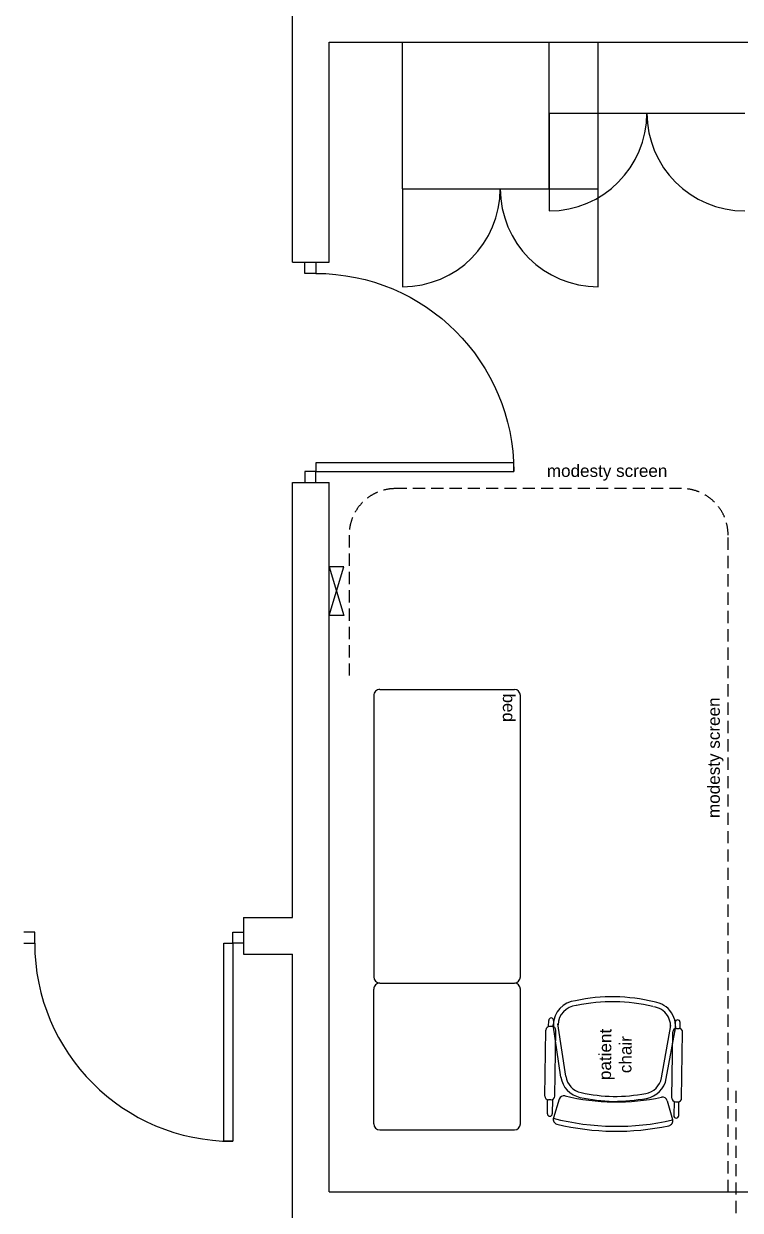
# Model space of a CAD drawing. Extents: x -211487 to 129179, y -113885 to 115281.
# Drawn here: x -6974 to -4043, y -100940 to -96090 of the extents above; entities that cross this region are included whole.
import ezdxf

# ---------------------------------------------------------------- set-up
doc = ezdxf.new("R2010")
doc.units = 0
doc.linetypes.add('HIDDEN', pattern=[0.375, 0.25, -0.125])
doc.layers.get('0').update_dxf_attribs({"linetype": 'CONTINUOUS'})
for name, color, linetype in [('00 Furniture and Equp', 7, 'CONTINUOUS'), ('00 Furniture Txt', 7, 'CONTINUOUS'), ('02 BedScreensOFF', 7, 'CONTINUOUS'), ('BLD-PART', 7, 'CONTINUOUS'), ('DOOR', 7, 'CONTINUOUS')]:
    doc.layers.add(name, color=color, linetype=linetype)
doc.styles.add('Notes_1-50', font='stylu.ttf', dxfattribs={"height": 90})

# ---------------------------------------------------------------- blocks, each defined once
blk = doc.blocks.new('DOORX')
for p, q in [((0.05, 0), (0.05, 0.9)), ((0.05, 0.9), (0.09, 0.9)), ((0.09, 0.9), (0.09, 0)), ((0, 0), (0.05, 0)), ((0.09, 0), (0.05, 0)), ((0.05, 0), (0.05, -0.05)), ((0.05, -0.05), (0, -0.05)), ((0.95, 0), (0.95, -0.05)), ((1, 0), (0.95, 0)), ((0.95, -0.05), (1, -0.05))]:
    blk.add_line(p, q)
blk.add_arc((0.05, 0), 0.9, 0, 90)
blk = doc.blocks.new('STANDARD')
blk.add_blockref('DOORX', (0.5366, 0.2561))
blk = doc.blocks.new('A$C0AF847DA')
at = {"linetype": 'Continuous'}
for p, q in [((575, 1800), (25, 1800)), ((0, 1775), (0, 1225)), ((600, 1775), (600, 1225)), ((0, 1175), (0, 25)), ((575, 1200), (25, 1200)), ((600, 25), (600, 1175)), ((575, 0), (25, 0))]:
    blk.add_line(p, q, dxfattribs=at)
for centre, start, end in [((25, 1775), 90, 180), ((575, 1775), 0, 90), ((25, 1225), 180, 270), ((575, 1225), 270, 0), ((25, 1175), 90, 180), ((575, 1175), 0, 90), ((25, 25), 180, 270), ((575, 25), 270, 0)]:
    blk.add_arc(centre, 25, start, end, dxfattribs=at)

msp = doc.modelspace()

# ---------------------------------------------------------------- linework, layer by layer
at = {"layer": '00 Furniture and Equp'}
for p, q in [((-5424.8, -96764.7), (-5424.8, -96164.7)), ((-4824.8, -96764.7), (-4824.8, -96164.7)), ((-4624.8, -97164.7), (-4624.8, -96164.7)), ((-5424.8, -96764.7), (-4624.8, -96764.7)), ((-5424.8, -96764.7), (-5424.8, -97164.7)), ((-4826.9, -100188.8), (-4826.5, -100163.6)), ((-4812.8, -100188.4), (-4822.8, -100188.3)), ((-4816.3, -100153.8), (-4816.3, -100153.8)), ((-4776.8, -100395.2), (-4808.9, -100181.1)), ((-4806.5, -100163.9), (-4806.9, -100189.8)), ((-4757.1, -100392.2), (-4789.1, -100178.1)), ((-4365.4, -100398.1), (-4326.9, -100185.1)), ((-4345.7, -100401.7), (-4307.3, -100188.6)), ((-4309.1, -100171.4), (-4309.5, -100197.3)), ((-4303.5, -100196.1), (-4293.5, -100196.3)), ((-4299, -100161.6), (-4299, -100161.6)), ((-4289.5, -100196.9), (-4289.1, -100171.7)), ((-4842.1, -100473), (-4838.1, -100203.1)), ((-4802.1, -100473.6), (-4798.1, -100203.7)), ((-4322.8, -100480.9), (-4318.7, -100210.9)), ((-4282.8, -100481.5), (-4278.7, -100211.5)), ((-4832.2, -100545.2), (-4831.4, -100487.7)), ((-4817.4, -100488.4), (-4827.4, -100488.3)), ((-4811.4, -100487.3), (-4812.2, -100545.5)), ((-4783.6, -100485.8), (-4807.5, -100562.3)), ((-4341.8, -100492.1), (-4320.2, -100569.3)), ((-4314, -100494.8), (-4314.9, -100553)), ((-4308, -100496.1), (-4298, -100496.2)), ((-4294.9, -100553.3), (-4294, -100495.8)), ((-4822.4, -100555.3), (-4822.4, -100555.3)), ((-4305, -100563.1), (-4305, -100563.1))]:
    msp.add_line(p, q, dxfattribs=at)
at = {"layer": '00 Furniture and Equp', "color": 3}
for q in [(-4824.8, -96164.7), (-4024.8, -96454.7), (-4824.8, -96854.7)]:
    msp.add_line((-4824.8, -96454.7), q, dxfattribs=at)
for centre, start, end in [((-4824.8, -96454.7), 270, 0), ((-4024.8, -96454.7), 180, 270)]:
    msp.add_arc(centre, 400, start, end, dxfattribs=at)
at = {"layer": '00 Furniture and Equp'}
for centre, radius, start, end in [((-5424.8, -96764.7), 400, 270, 0), ((-4624.8, -96764.7), 400, 180, 270), ((-4708, -100182.7), 100, 94.9543, 179.1366), ((-4708, -100182.7), 80, 94.9543, 179.1366), ((-4566.8, -100785.5), 718.3, 76.1877, 102.0425), ((-4566.8, -100785.5), 698.3, 76.1877, 102.0425), ((-4408.1, -100187.2), 100, 343.8741, 82.674), ((-4408.1, -100187.2), 80, 343.8741, 82.674), ((-4823.1, -100203.3), 15, 89.1366, 179.1366), ((-4816.5, -100163.8), 10, 89.1366, 179.1366), ((-4816.5, -100163.8), 10, 359.1366, 89.1366), ((-4813.1, -100203.4), 15, 359.1366, 89.1366), ((-4303.7, -100211.1), 15, 89.1366, 179.1366), ((-4299.1, -100171.6), 10, 89.1366, 179.1366), ((-4299.1, -100171.6), 10, 359.1366, 89.1366), ((-4293.7, -100211.3), 15, 359.1366, 89.1366), ((-4677.9, -100380.4), 80, 188.5061, 257.9674), ((-4677.9, -100380.4), 100, 188.5061, 257.9674), ((-4444.1, -100383.9), 80, 280.3057, 349.7671), ((-4444.1, -100383.9), 100, 280.3057, 349.7671), ((-4827.1, -100473.3), 15, 179.1366, 269.1366), ((-4817.1, -100473.4), 15, 269.1366, 359.1366), ((-4764.5, -100491.7), 20, 76.7711, 162.6134), ((-4549.8, -99578.4), 918.3, 256.7711, 281.602), ((-4540, -99733.4), 761.5, 257.9674, 268.292), ((-4540, -99733.4), 741.5, 257.9674, 268.292), ((-4562.5, -99733), 741.5, 269.9812, 280.3057), ((-4562.5, -99733), 761.5, 269.9812, 280.3057), ((-4361.1, -100497.5), 20, 15.6598, 101.602), ((-4307.8, -100481.1), 15, 179.1366, 269.1366), ((-4297.8, -100481.2), 15, 269.1366, 359.1366), ((-4822.2, -100545.3), 10, 179.1366, 269.1366), ((-4822.2, -100545.3), 10, 269.1366, 359.1366), ((-4788.5, -100568.3), 20, 162.6134, 256.4439), ((-4549.8, -99578.4), 1018.3, 255.3186, 283.0466), ((-4549.8, -99578.4), 1038.3, 256.4439, 281.9213), ((-4339.4, -100574.7), 20, 281.9213, 15.6598), ((-4304.9, -100553.1), 10, 179.1366, 269.1366), ((-4304.9, -100553.1), 10, 269.1366, 359.1366)]:
    msp.add_arc(centre, radius, start, end, dxfattribs=at)
at = {"layer": '02 BedScreensOFF', "color": 157, "linetype": 'HIDDEN', "ltscale": 200}
for p, q in [((-4282.8, -97989.8), (-5453.4, -97990)), ((-5643.4, -98180), (-5643.4, -98754.2)), ((-4092.8, -100864.7), (-4092.8, -98179.8)), ((-4061.1, -100450.9), (-4065.7, -104433.6))]:
    msp.add_line(p, q, dxfattribs=at)
at = {"layer": '02 BedScreensOFF', "color": 157}
for p, q in [((-5664.4, -98309.2), (-5724.8, -98309.2)), ((-5724.8, -98508), (-5664.4, -98309.2)), ((-5724.8, -98309.2), (-5664.4, -98508)), ((-5664.4, -98508), (-5724.8, -98508))]:
    msp.add_line(p, q, dxfattribs=at)
at = {"layer": '02 BedScreensOFF', "color": 157, "linetype": 'HIDDEN', "ltscale": 200}
for centre, start, end in [((-5453.4, -98180), 90, 180), ((-4282.8, -98179.8), 0, 90)]:
    msp.add_arc(centre, 190, start, end, dxfattribs=at)
at = {"layer": 'BLD-PART'}
for p, q in [((-5874.8, -97064.7), (-5874.8, -95114.7)), ((-5724.8, -96164.7), (-124.8, -96164.7)), ((-5724.8, -97064.7), (-5724.8, -96164.7)), ((-5874.8, -97064.7), (-5724.8, -97064.7)), ((-5874.8, -97964.7), (-5724.8, -97964.7)), ((-5874.8, -99742.4), (-5874.8, -97964.7)), ((-5724.8, -100864.7), (-5724.8, -97964.7)), ((-6074.8, -99742.4), (-5874.8, -99742.4)), ((-6074.8, -99742.4), (-6074.8, -99892.4)), ((-6074.8, -99892.4), (-5874.8, -99892.4)), ((-5874.8, -104614.7), (-5874.8, -99892.4)), ((-5724.8, -100864.7), (-124.8, -100864.7))]:
    msp.add_line(p, q, dxfattribs=at)

# ---------------------------------------------------------------- block references
at = {"layer": '02 BedScreensOFF', "rotation": 180}
msp.add_blockref('A$C0AF847DA', (-4942.3, -98810.9), dxfattribs=at)
at = {"layer": 'DOOR', "yscale": 900, "zscale": 900}
for p, xscale, rotation in [((-6010.3, -98448.2), -900, 270), ((-5591.6, -99617.2), 900, 180)]:
    msp.add_blockref('Standard', p, dxfattribs=dict(at, xscale=xscale, rotation=rotation))

# ---------------------------------------------------------------- texts
at = {"layer": '00 Furniture Txt', "ltscale": 10, "insert": (-4623.9, -100602.6), "char_height": 50, "width": 600, "attachment_point": 1, "rotation": 89.4546, "style": 'Notes_1-50'}
msp.add_mtext('\\pxqc;{\\fArial|b0|i0|c0|p34;\\C157;patient \\Pchair}', dxfattribs=at)
at = {"layer": '02 BedScreensOFF', "ltscale": 10, "insert": (-4834.3, -97957.2), "char_height": 50, "width": 600, "attachment_point": 7, "style": 'Notes_1-50'}
msp.add_mtext('\\pxql;{\\fArial|b0|i0|c0|p34;\\C157;modesty screen}', dxfattribs=at)
at = {"layer": '02 BedScreensOFF', "ltscale": 10, "char_height": 50, "width": 600, "style": 'Notes_1-50'}
for s, insert, attachment_point, rotation in [('\\pxql;{\\fArial|b0|i0|c0|p34;\\C157;bed}', (-4964.1, -98827.5), 1, 270), ('\\pxql;{\\fArial|b0|i0|c0|p34;\\C157;modesty screen}', (-4176.7, -98736.5), 3, 90)]:
    msp.add_mtext(s, dxfattribs=dict(at, insert=insert, attachment_point=attachment_point, rotation=rotation))

doc.saveas('drawing.dxf')
